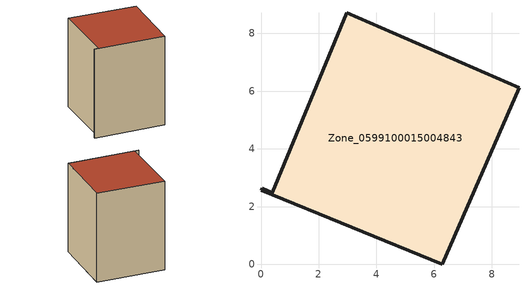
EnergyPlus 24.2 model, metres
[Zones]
Zone_0599100015004843
 floor ground (C_G): 0.39,2.48 2.97,8.72 8.94,6.11 6.27,0 0,2.56 0.04,2.64 z0.93
 wall outside (C_F): 0,2.56 6.27,0 8.94,6.11 2.97,8.72 0.39,2.48 0.04,2.64 0,2.56 z0.93:9.59
 roof outside (C_R): 0.39,2.48 0.04,2.64 0,2.56 6.27,0 8.94,6.11 2.97,8.72 z9.59
[BUILDING]
Pand.0599100015004843: North Axis=0; Terrain=City; Loads Convergence Tolerance Value=0.04; Temperature Convergence Tolerance Value=0.4; Solar Distribution=FullExterior; Maximum Number of Warmup Days=25; Minimum Number of Warmup Days=1
[Site:Location]
Rotterdam.The.Hague.AP_ZH_NLD Design_Conditions: Latitude=51.96; Longitude=4.45; Time Zone=1; Elevation=-4.5
[SITE:GROUNDTEMPERATURE:BUILDINGSURFACE]
18, 18, 18, 18, 18, 18, 18, 18, 18, 18, 18, 18
[MATERIAL] Thermal Absorptance=0.9; Solar Absorptance=0.7; Visible Absorptance=0.7
Name | Roughness | Thickness | Conductivity | Density | Specific Heat
G.TC.1946-1964 | MediumSmooth | 0.15 | 1 | 540 | 1210
F.TC.1946-1964 | Rough | 0.3 | 0.857143 | 1920 | 840
R.TC.1946-1964 | MediumRough | 0.2 | 0.235294 | 1500 | 1000
[CONSTRUCTION]
C_G: G.TC.1946-1964
C_F: F.TC.1946-1964
C_R: R.TC.1946-1964
[ZONE]
Zone_0599100015004843: Type=1; Multiplier=1; Ceiling Height=Autocalculate; Volume=Autocalculate; Floor Area=autocalculate; Part of Total Floor Area=Yes
[ZONEINFILTRATION:DESIGNFLOWRATE]
Infil_Zone_0599100015004843: Zone or ZoneList or Space or SpaceList=Zone_0599100015004843; Schedule=AlwaysOn; Design Flow Rate Calculation Method=Flow/Area; Flow Rate per Floor Area=0.003; Constant Term Coefficient=1; Temperature Term Coefficient=0; Velocity Term Coefficient=0; Velocity Squared Term Coefficient=0
[HVACTEMPLATE:ZONE:IDEALLOADSAIRSYSTEM]
Zone_0599100015004843: Maximum Heating Supply Air Temperature=50; Minimum Cooling Supply Air Temperature=13; Maximum Heating Supply Air Humidity Ratio=0.0156; Minimum Cooling Supply Air Humidity Ratio=0.0077; Heating Limit=NoLimit; Cooling Limit=NoLimit; Dehumidification Control Type=ConstantSensibleHeatRatio; Cooling Sensible Heat Ratio=0.7; Dehumidification Setpoint=60; Humidification Control Type=None; Humidification Setpoint=30; Outdoor Air Method=None; Outdoor Air Flow Rate per Person=0.00944; Outdoor Air Flow Rate per Zone Floor Area=0; Outdoor Air Flow Rate per Zone=0; Demand Controlled Ventilation Type=None; Outdoor Air Economizer Type=NoEconomizer; Heat Recovery Type=None; Sensible Heat Recovery Effectiveness=0.7; Latent Heat Recovery Effectiveness=0.65
[ZONECONTROL:THERMOSTAT]
ThermostatControl_Zone_0599100015004843: Zone or ZoneList=Zone_0599100015004843; Control Type Schedule=DualSetpointControlType; Control 1=Thermostat_Zone_0599100015004843; Temperature Difference Between Cutout And Setpoint=0
[THERMOSTATSETPOINT:DUALSETPOINT]
Thermostat_Zone_0599100015004843: Heating Setpoint Temperature Schedule=HeatingSetpoint_Zone_0599100015004843; Cooling Setpoint Temperature Schedule=CoolingSetpoint_Zone_0599100015004843
[SCHEDULE:COMPACT]
HeatingSetpoint_Zone_0599100015004843: Through: 12/31, For: AllDays, Until: 24:00, 21
CoolingSetpoint_Zone_0599100015004843: Through: 12/31, For: AllDays, Until: 24:00, 24
DualSetpointControlType: Through: 12/31, For: AllDays, Until: 24:00, 4
AlwaysOn: Through: 12/31, For: AllDays, Until: 24:00, 1
